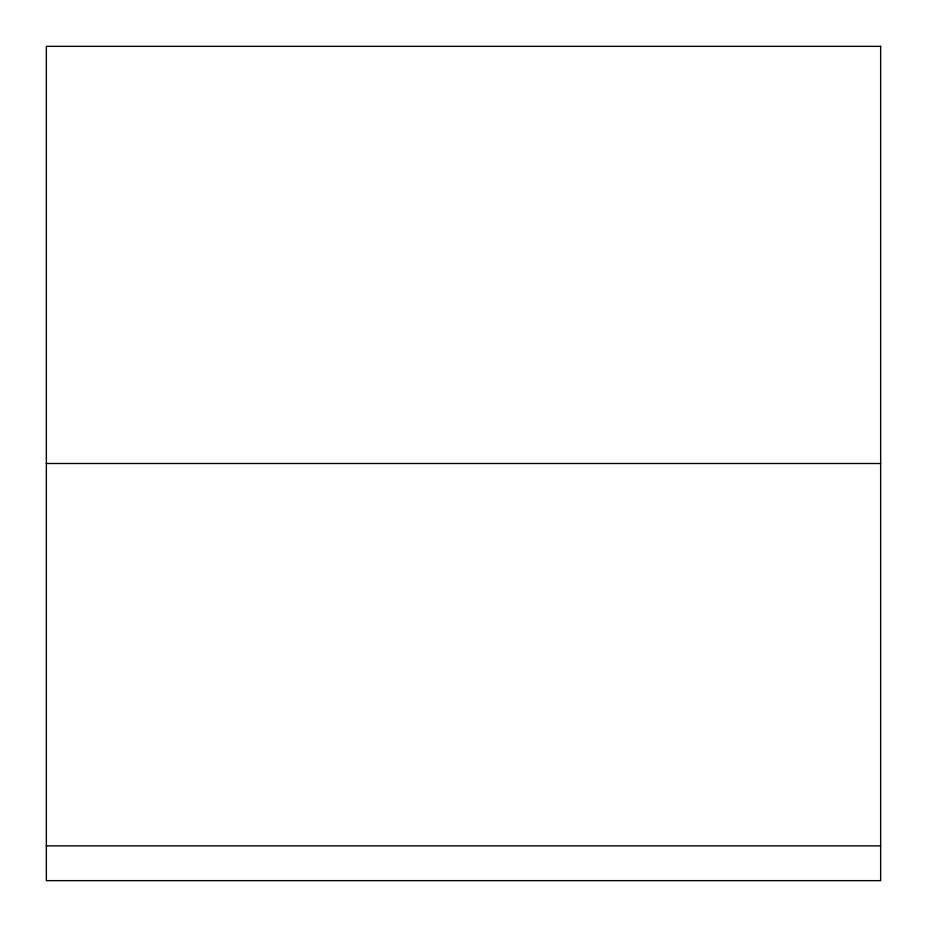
<?xml version="1.0" encoding="UTF-8"?>
<svg xmlns="http://www.w3.org/2000/svg" width="927" height="927" viewBox="0 0 927 927"><rect width="100%" height="100%" fill="white"/><g stroke="black" fill="none" stroke-linecap="round" stroke-linejoin="round"><path stroke-width="1.39" d="M46.35 463.5L880.65 463.5M46.35 845.887L880.65 845.887M880.65 46.35L46.35 46.35L46.35 880.65L880.65 880.65L880.65 46.35"/></g></svg>
